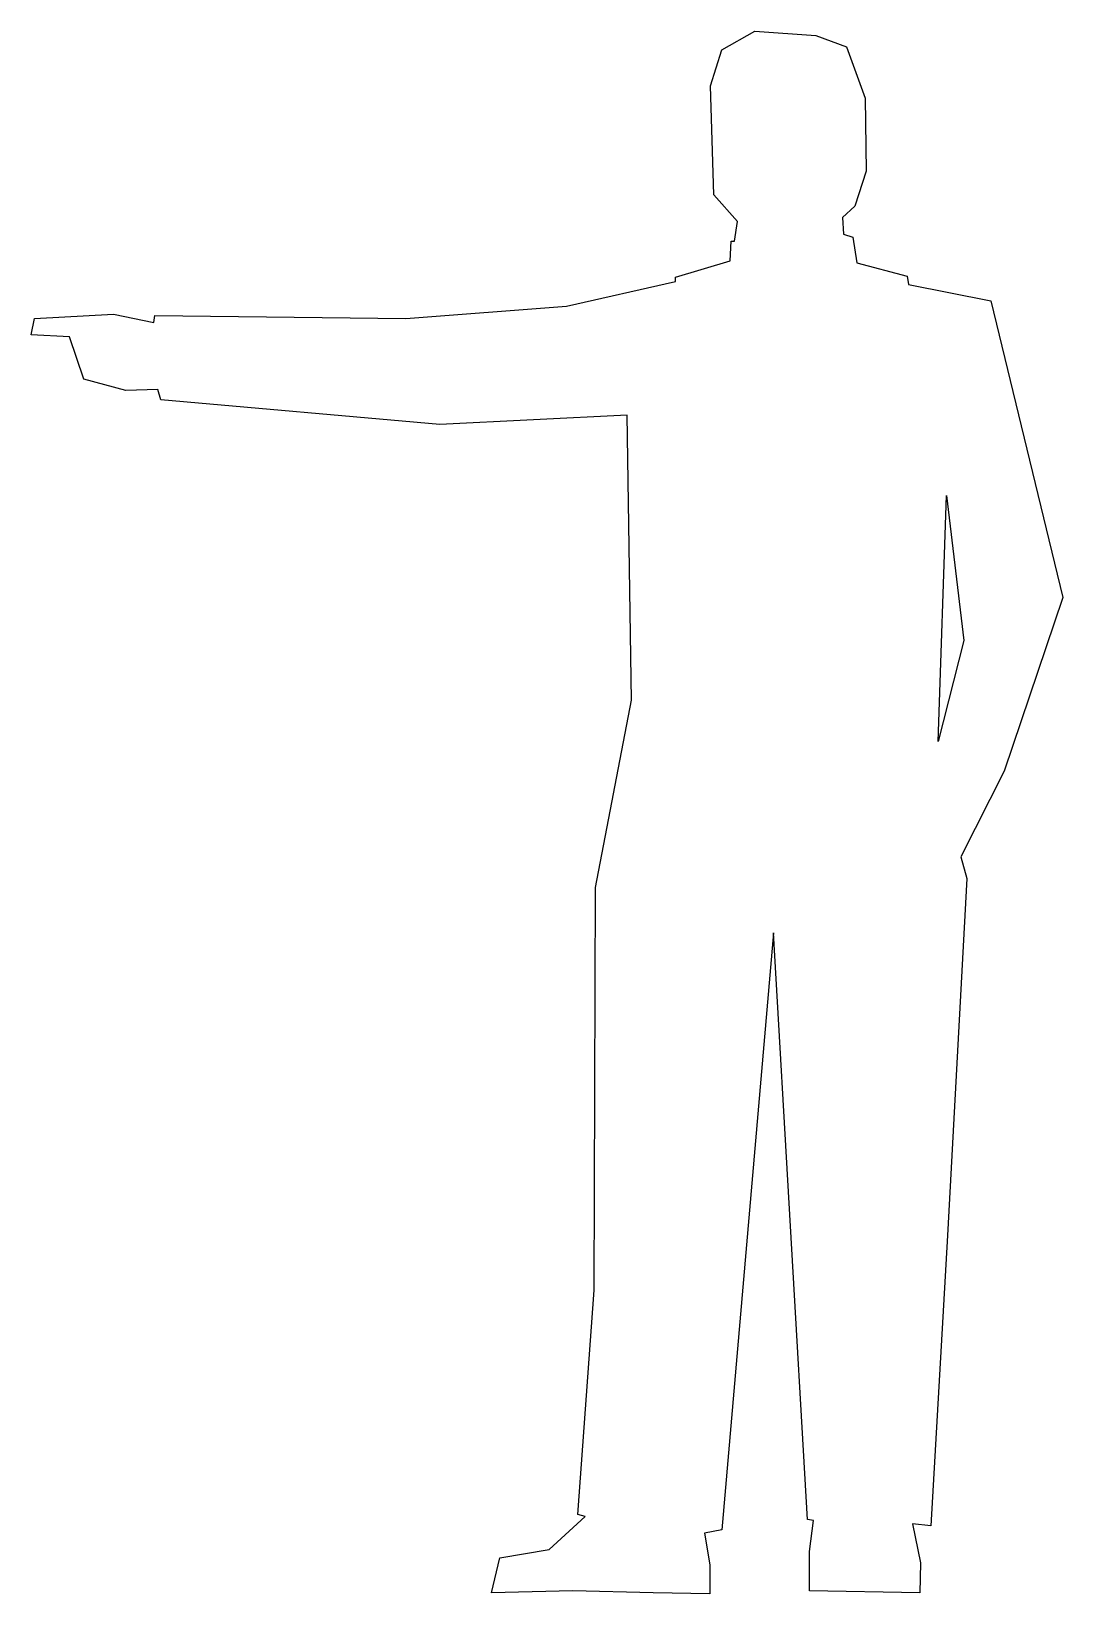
# Model space of a CAD drawing. Extents: x -15357 to -14157, y -4507 to -2689.
import ezdxf

# ---------------------------------------------------------------- set-up
doc = ezdxf.new("R2010")
doc.units = 0
doc.layers.get('0').update_dxf_attribs({"linetype": 'CONTINUOUS'})

msp = doc.modelspace()

# ---------------------------------------------------------------- linework, layer by layer
at = {"color": 0}
for points in [[(-14386.5, -2767.2), (-14385.3, -2852.3), (-14398.5, -2893), (-14412.9, -2906.1), (-14411.7, -2925.3), (-14400.9, -2928.9), (-14396.1, -2958.8), (-14337.4, -2974.4), (-14336.2, -2984), (-14240.4, -3003.1), (-14156.6, -3348), (-14224.9, -3550.4), (-14275.1, -3649.8), (-14268, -3675), (-14290.7, -4090.5), (-14309.9, -4428.2), (-14331.4, -4425.8), (-14321.9, -4471.3), (-14323, -4506.1), (-14451.2, -4503.7), (-14451.2, -4458.2), (-14446.4, -4422.2), (-14453.6, -4421), (-14493.1, -3738.4), (-14553, -4433), (-14573.3, -4436.6), (-14567.3, -4473.7), (-14567.3, -4507.3), (-14633.2, -4506.1), (-14726.6, -4503.7), (-14821.2, -4506.1), (-14811.6, -4465.3), (-14754.2, -4455.8), (-14712.3, -4417.4), (-14720.6, -4415), (-14701.5, -4154), (-14700.3, -3685.7), (-14658.4, -3467.8), (-14663.2, -3136.1), (-14881.1, -3146.8), (-15205.6, -3118.1), (-15209.2, -3106.1), (-15246.4, -3107.3), (-15295.5, -3094.2), (-15312.2, -3045.1), (-15356.5, -3042.7), (-15352.9, -3023.5), (-15260.7, -3018.7), (-15214, -3028.3), (-15212.8, -3019.9), (-14920.6, -3023.5), (-14733.8, -3009.1), (-14606.9, -2980.4), (-14606.9, -2975.6), (-14543.4, -2956.4), (-14542.2, -2933.7), (-14538.6, -2933.7), (-14535, -2910.9), (-14562.6, -2879.8), (-14566.2, -2752.9), (-14553, -2710.9), (-14514.7, -2689.4), (-14444, -2694.2), (-14408.1, -2707.4), (-14386.5, -2767.2)], [(-14386.5, -2767.2), (-14385.3, -2852.3), (-14398.5, -2893), (-14412.9, -2906.1), (-14411.7, -2925.3), (-14400.9, -2928.9), (-14396.1, -2958.8), (-14337.4, -2974.4), (-14336.2, -2984), (-14240.4, -3003.1), (-14156.6, -3348), (-14224.9, -3550.4), (-14275.1, -3649.8), (-14268, -3675), (-14290.7, -4090.5), (-14309.9, -4428.2), (-14331.4, -4425.8), (-14321.9, -4471.3), (-14323, -4506.1), (-14451.2, -4503.7), (-14451.2, -4458.2), (-14446.4, -4422.2), (-14453.6, -4421), (-14493.1, -3738.4), (-14553, -4433), (-14573.3, -4436.6), (-14567.3, -4473.7), (-14567.3, -4507.3), (-14633.2, -4506.1), (-14726.6, -4503.7), (-14821.2, -4506.1), (-14811.6, -4465.3), (-14754.2, -4455.8), (-14712.3, -4417.4), (-14720.6, -4415), (-14701.5, -4154), (-14700.3, -3685.7), (-14658.4, -3467.8), (-14663.2, -3136.1), (-14881.1, -3146.8), (-15205.6, -3118.1), (-15209.2, -3106.1), (-15246.4, -3107.3), (-15295.5, -3094.2), (-15312.2, -3045.1), (-15356.5, -3042.7), (-15352.9, -3023.5), (-15260.7, -3018.7), (-15214, -3028.3), (-15212.8, -3019.9), (-14920.6, -3023.5), (-14733.8, -3009.1), (-14606.9, -2980.4), (-14606.9, -2975.6), (-14543.4, -2956.4), (-14542.2, -2933.7), (-14538.6, -2933.7), (-14535, -2910.9), (-14562.6, -2879.8), (-14566.2, -2752.9), (-14553, -2710.9), (-14514.7, -2689.4), (-14444, -2694.2), (-14408.1, -2707.4), (-14386.5, -2767.2), (-14386.5, -2767.2)], [(-14291.9, -3229.5), (-14271.6, -3398.3), (-14301.5, -3515.7), (-14291.9, -3229.5)], [(-14291.9, -3229.5), (-14271.6, -3398.3), (-14301.5, -3515.7), (-14291.9, -3229.5), (-14291.9, -3229.5)]]:
    msp.add_lwpolyline(points, dxfattribs=at)

doc.saveas('drawing.dxf')
